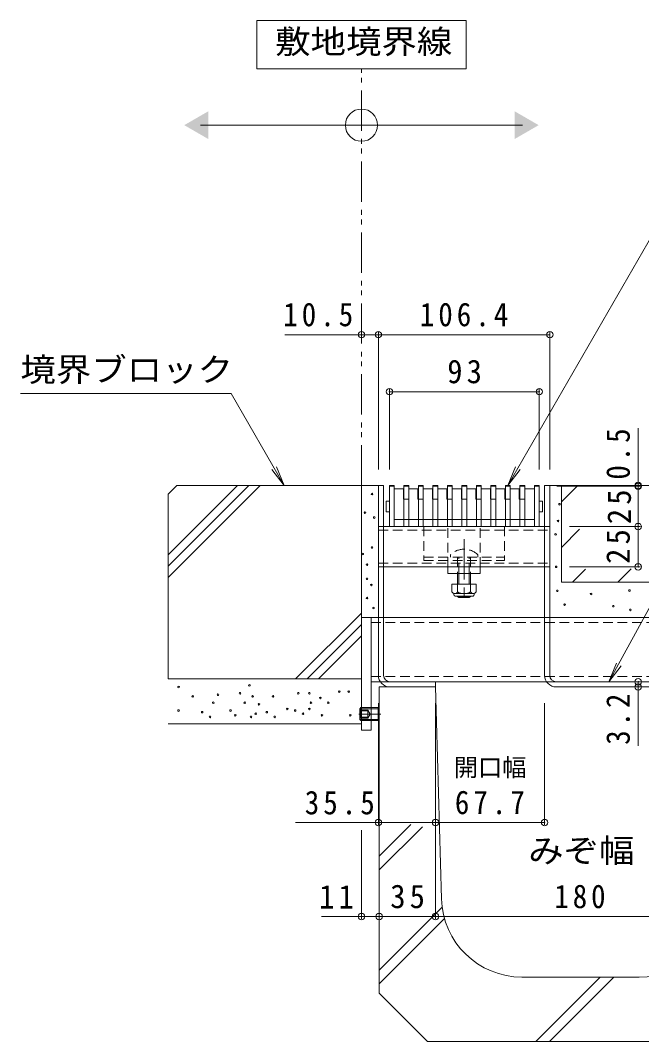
# Model space of a CAD drawing. Units: millimetres at full size, sheet at 1:5; some dimension numbers follow another scale. Extents: x -1763 to 1942, y -1329 to 1372.
# Drawn here: x 527 to 912, y -830 to -196 of the extents above; entities that cross this region are included whole.
import ezdxf
from ezdxf.enums import TextEntityAlignment as Align

# ---------------------------------------------------------------- set-up
doc = ezdxf.new("R2010")
doc.units = ezdxf.units.MM
doc.header["$LTSCALE"] = 5
doc.header["$PDMODE"] = 32
doc.header["$PDSIZE"] = 4
for name, pattern in [('CHAIN1', [8, 5, -1, 1, -1]), ('DASHED1', [1.8, 1.2, -0.6]), ('DOUBLE_CHAIN1', [8.8, 5, -1, 0.6, -0.6, 0.6, -1])]:
    doc.linetypes.add(name, pattern=pattern)
for name, color, linetype, lineweight in [('4-0_OUTLINE-0', 7, 'Continuous', 9), ('4-2_A_避難通路', 3, 'Continuous', 9), ('4-4_0108_天井情報・�', 7, 'Continuous', 9), ('4-5_0055_アルミ建具_', 7, 'Continuous', 9), ('4-E_10ﾎﾞﾙﾄ__2', 7, 'Continuous', 9), ('4-F_10ﾎﾞﾙﾄ__1', 6, 'Continuous', 9)]:
    doc.layers.add(name, color=color, linetype=linetype, lineweight=lineweight)
doc.styles.add('ＭＳ ゴシック', font='')
doc.styles.get('ＭＳ ゴシック').set_extended_font_data('MS Gothic')

msp = doc.modelspace()

# ---------------------------------------------------------------- linework, layer by layer
at = {"layer": '4-0_OUTLINE-0'}
for p, q in [((748.917, -484.969), (752.117, -484.969)), ((748.917, -602.769), (748.917, -484.969)), ((752.117, -602.769), (752.117, -484.969)), ((855.317, -484.969), (852.117, -484.969)), ((852.117, -602.769), (852.117, -484.969)), ((855.317, -602.769), (855.317, -484.969)), ((752.117, -510.469), (852.117, -510.469)), ((752.117, -535.469), (852.117, -535.469)), ((812.117, -539.469), (812.117, -535.469)), ((798.117, -539.469), (798.117, -546.238)), ((798.867, -539.469), (798.867, -546.238)), ((805.367, -546.238), (805.367, -539.469)), ((806.117, -546.238), (806.117, -539.469)), ((798.117, -553.538), (798.117, -553.769)), ((798.867, -554.469), (798.117, -553.769)), ((798.867, -553.538), (798.867, -554.469)), ((798.867, -554.469), (805.367, -554.469)), ((805.367, -554.469), (805.367, -553.538)), ((805.367, -554.469), (806.117, -553.769)), ((738.417, -566.769), (738.417, -636.769)), ((744.417, -566.769), (738.417, -566.769)), ((744.417, -566.769), (748.917, -566.769)), ((744.417, -636.769), (744.417, -566.769)), ((752.117, -566.769), (852.117, -566.769)), ((855.317, -566.769), (1004.417, -566.769)), ((744.417, -606.769), (750.13, -606.769)), ((756.117, -606.769), (853.33, -606.769)), ((784.417, -606.769), (784.417, -609.969)), ((859.317, -606.769), (1004.417, -606.769)), ((756.117, -609.969), (784.417, -609.969)), ((859.317, -609.969), (999.417, -609.969)), ((738.417, -636.769), (744.417, -636.769))]:
    msp.add_line(p, q, dxfattribs=at)
at = {"layer": '4-0_OUTLINE-0', "linetype": 'DASHED1'}
for p, q in [((752.117, -510.469), (748.917, -510.469)), ((748.917, -512.769), (855.317, -512.769)), ((792.117, -535.469), (792.117, -510.469)), ((827.117, -510.469), (827.117, -531.469)), ((852.117, -510.469), (855.317, -510.469)), ((777.117, -529.469), (827.117, -529.469)), ((793.617, -527.999), (793.617, -529.469)), ((798.117, -529.469), (798.117, -539.469)), ((798.867, -539.469), (798.867, -529.469)), ((805.367, -539.469), (805.367, -529.469)), ((806.117, -529.469), (806.117, -539.469)), ((810.617, -527.999), (810.617, -529.469)), ((748.917, -533.169), (855.317, -533.169)), ((752.117, -535.469), (748.917, -535.469)), ((852.117, -535.469), (855.317, -535.469)), ((744.417, -569.969), (1004.417, -569.969)), ((748.917, -566.769), (752.117, -566.769)), ((852.117, -566.769), (855.317, -566.769)), ((744.417, -603.569), (1004.417, -603.569)), ((750.13, -606.769), (756.117, -606.769)), ((853.33, -606.769), (859.317, -606.769))]:
    msp.add_line(p, q, dxfattribs=at)
at = {"layer": '4-0_OUTLINE-0', "linetype": 'CHAIN1'}
msp.add_line((802.117, -518.293), (802.117, -557.591), dxfattribs=at)
at = {"layer": '4-0_OUTLINE-0', "color": 2}
for p, q in [((794.617, -546.238), (794.617, -551.038)), ((794.617, -546.238), (809.617, -546.238)), ((798.117, -546.238), (798.117, -551.038)), ((806.117, -546.238), (806.117, -551.039)), ((809.617, -546.238), (809.617, -551.039)), ((795.767, -552.788), (795.767, -551.948)), ((796.367, -552.038), (807.867, -552.038)), ((807.717, -553.538), (796.517, -553.538)), ((808.467, -552.788), (808.467, -551.948)), ((737.417, -623.469), (738.117, -622.769)), ((737.417, -623.469), (737.417, -630.069)), ((738.417, -623.469), (737.417, -623.469)), ((738.417, -622.769), (738.117, -622.769)), ((744.417, -622.769), (748.717, -622.769)), ((749.417, -623.469), (744.417, -623.469)), ((749.417, -623.469), (748.717, -622.769)), ((748.717, -622.769), (748.717, -630.769)), ((749.417, -623.469), (749.417, -630.069)), ((738.117, -630.769), (737.417, -630.069)), ((738.417, -630.069), (737.417, -630.069)), ((738.417, -630.769), (738.117, -630.769)), ((749.417, -630.069), (744.417, -630.069)), ((744.417, -630.769), (748.717, -630.769)), ((748.717, -630.769), (749.417, -630.069))]:
    msp.add_line(p, q, dxfattribs=at)
at = {"layer": '4-0_OUTLINE-0', "color": 2, "linetype": 'CHAIN1'}
msp.add_line((736.712, -626.769), (750.392, -626.769), dxfattribs=at)
at = {"layer": '4-0_OUTLINE-0', "color": 2, "linetype": 'DASHED1'}
for p, q in [((742.417, -624.269), (737.417, -624.269)), ((742.417, -624.769), (737.417, -624.769)), ((738.117, -622.769), (738.117, -630.769)), ((744.417, -622.769), (738.417, -622.769)), ((738.417, -623.469), (744.417, -623.469)), ((742.417, -624.269), (743.86, -626.769)), ((742.417, -624.269), (742.417, -629.269)), ((742.417, -629.269), (743.86, -626.769)), ((742.417, -628.769), (737.417, -628.769)), ((742.417, -629.269), (737.417, -629.269)), ((744.417, -630.069), (738.417, -630.069)), ((738.417, -630.769), (744.417, -630.769))]:
    msp.add_line(p, q, dxfattribs=at)
at = {"layer": '4-0_OUTLINE-0', "linetype": 'DASHED1'}
for points in [[(777.117, -510.469), (777.117, -531.469), (827.117, -531.469)], [(792.117, -535.469), (812.117, -535.469), (812.117, -510.469)]]:
    msp.add_lwpolyline(points, dxfattribs=at)
at = {"layer": '4-0_OUTLINE-0'}
for points in [[(812.117, -539.469), (792.117, -539.469), (792.117, -535.469)], [(798.117, -553.769), (806.117, -553.769), (806.117, -553.538)]]:
    msp.add_lwpolyline(points, dxfattribs=at)
at = {"layer": '4-0_OUTLINE-0', "linetype": 'DASHED1'}
for start, end in [(90, 135.09947), (44.90053, 90)]:
    msp.add_arc((802.117, -536.469), 12, start, end, dxfattribs=at)
at = {"layer": '4-0_OUTLINE-0', "color": 2}
for centre, radius, start, end in [((796.367, -550.007), 2.031, 210.51486, 329.48549), ((802.117, -543.538), 8.5, 241.92853, 298.07133), ((807.867, -550.007), 2.031, 210.51797, 329.48203), ((796.517, -552.788), 0.75, 180, 270), ((807.717, -552.788), 0.75, 270, 0)]:
    msp.add_arc(centre, radius, start, end, dxfattribs=at)
at = {"layer": '4-0_OUTLINE-0'}
for centre, radius in [((756.117, -602.769), 7.2), ((756.117, -602.769), 4), ((859.317, -602.769), 7.2), ((859.317, -602.769), 4)]:
    msp.add_arc(centre, radius, 180, 270, dxfattribs=at)
at = {"layer": '4-2_A_避難通路'}
for p, q in [((755.817, -510.469), (755.817, -484.969)), ((758.817, -484.969), (755.817, -484.969)), ((758.817, -485.469), (755.817, -485.469)), ((758.817, -510.469), (758.817, -484.969)), ((764.417, -486.969), (758.817, -486.969)), ((764.417, -486.969), (764.417, -493.469)), ((764.817, -510.469), (764.817, -484.969)), ((767.817, -484.969), (764.817, -484.969)), ((767.817, -485.469), (764.817, -485.469)), ((767.817, -510.469), (767.817, -484.969)), ((773.417, -486.969), (767.817, -486.969)), ((773.417, -486.969), (773.417, -493.469)), ((773.817, -510.469), (773.817, -484.969)), ((776.817, -484.969), (773.817, -484.969)), ((776.817, -485.469), (773.817, -485.469)), ((776.817, -510.469), (776.817, -484.969)), ((782.417, -486.969), (776.817, -486.969)), ((782.417, -486.969), (782.417, -493.469)), ((782.817, -510.469), (782.817, -484.969)), ((785.817, -484.969), (782.817, -484.969)), ((785.817, -485.469), (782.817, -485.469)), ((785.817, -510.469), (785.817, -484.969)), ((791.417, -486.969), (785.817, -486.969)), ((791.417, -486.969), (791.417, -493.469)), ((791.817, -510.469), (791.817, -484.969)), ((794.817, -484.969), (791.817, -484.969)), ((794.817, -485.469), (791.817, -485.469)), ((794.817, -510.469), (794.817, -484.969)), ((800.417, -486.969), (794.817, -486.969)), ((800.417, -486.969), (800.417, -493.469)), ((800.817, -510.469), (800.817, -484.969)), ((803.817, -484.969), (800.817, -484.969)), ((803.817, -485.469), (800.817, -485.469)), ((803.817, -510.469), (803.817, -484.969)), ((809.417, -486.969), (803.817, -486.969)), ((809.417, -486.969), (809.417, -493.469)), ((809.817, -510.469), (809.817, -484.969)), ((812.817, -484.969), (809.817, -484.969)), ((812.817, -485.469), (809.817, -485.469)), ((812.817, -510.469), (812.817, -484.969)), ((818.417, -486.969), (812.817, -486.969)), ((818.417, -486.969), (818.417, -493.469)), ((818.817, -510.469), (818.817, -484.969)), ((821.817, -484.969), (818.817, -484.969)), ((821.817, -485.469), (818.817, -485.469)), ((821.817, -510.469), (821.817, -484.969)), ((827.417, -486.969), (821.817, -486.969)), ((827.417, -486.969), (827.417, -493.469)), ((827.817, -510.469), (827.817, -484.969)), ((830.817, -484.969), (827.817, -484.969)), ((830.817, -485.469), (827.817, -485.469)), ((830.817, -510.469), (830.817, -484.969)), ((836.417, -486.969), (830.817, -486.969)), ((836.417, -486.969), (836.417, -493.469)), ((836.817, -510.469), (836.817, -484.969)), ((839.817, -484.969), (836.817, -484.969)), ((839.817, -485.469), (836.817, -485.469)), ((839.817, -510.469), (839.817, -484.969)), ((845.817, -486.969), (839.817, -486.969)), ((845.817, -510.469), (845.817, -484.969)), ((848.817, -485.469), (845.817, -485.469)), ((764.817, -493.469), (764.417, -493.469)), ((773.817, -493.469), (773.417, -493.469)), ((782.817, -493.469), (782.417, -493.469)), ((791.817, -493.469), (791.417, -493.469)), ((800.817, -493.469), (800.417, -493.469)), ((809.817, -493.469), (809.417, -493.469)), ((818.817, -493.469), (818.417, -493.469)), ((827.817, -493.469), (827.417, -493.469)), ((836.817, -493.469), (836.417, -493.469)), ((753.817, -501.119), (753.817, -494.819)), ((753.917, -494.719), (755.817, -494.719)), ((850.717, -494.719), (848.817, -494.719)), ((850.817, -501.119), (850.817, -494.819)), ((753.917, -501.219), (755.817, -501.219)), ((764.817, -505.969), (758.817, -505.969)), ((773.817, -505.969), (767.817, -505.969)), ((782.817, -505.969), (776.817, -505.969)), ((791.817, -505.969), (785.817, -505.969)), ((800.817, -505.969), (794.817, -505.969)), ((809.817, -505.969), (803.817, -505.969)), ((818.817, -505.969), (812.817, -505.969)), ((827.817, -505.969), (821.817, -505.969)), ((836.817, -505.969), (830.817, -505.969)), ((845.817, -505.969), (839.817, -505.969)), ((850.717, -501.219), (848.817, -501.219)), ((758.817, -510.469), (755.817, -510.469)), ((767.817, -510.469), (764.817, -510.469)), ((776.817, -510.469), (773.817, -510.469)), ((785.817, -510.469), (782.817, -510.469)), ((794.817, -510.469), (791.817, -510.469)), ((803.817, -510.469), (800.817, -510.469)), ((812.817, -510.469), (809.817, -510.469)), ((821.817, -510.469), (818.817, -510.469)), ((830.817, -510.469), (827.817, -510.469)), ((839.817, -510.469), (836.817, -510.469)), ((848.817, -510.469), (845.817, -510.469))]:
    msp.add_line(p, q, dxfattribs=at)
at = {"layer": '4-2_A_避難通路', "linetype": 'DASHED1'}
for p, q in [((767.817, -493.469), (764.817, -493.469)), ((776.817, -493.469), (773.817, -493.469)), ((785.817, -493.469), (782.817, -493.469)), ((794.817, -493.469), (791.817, -493.469)), ((803.817, -493.469), (800.817, -493.469)), ((812.817, -493.469), (809.817, -493.469)), ((821.817, -493.469), (818.817, -493.469)), ((830.817, -493.469), (827.817, -493.469)), ((839.817, -493.469), (836.817, -493.469)), ((767.817, -505.969), (764.817, -505.969)), ((776.817, -505.969), (773.817, -505.969)), ((785.817, -505.969), (782.817, -505.969)), ((794.817, -505.969), (791.817, -505.969)), ((803.817, -505.969), (800.817, -505.969)), ((812.817, -505.969), (809.817, -505.969)), ((821.817, -505.969), (818.817, -505.969)), ((830.817, -505.969), (827.817, -505.969)), ((839.817, -505.969), (836.817, -505.969))]:
    msp.add_line(p, q, dxfattribs=at)
at = {"layer": '4-2_A_避難通路'}
msp.add_lwpolyline([(848.817, -510.469), (848.817, -484.969), (845.817, -484.969)], dxfattribs=at)
for centre, start, end in [((753.917, -494.819), 90, 180), ((850.717, -494.819), 0, 90), ((753.917, -501.119), 180, 270), ((850.717, -501.119), 270, 0)]:
    msp.add_arc(centre, 0.1, start, end, dxfattribs=at)
at = {"layer": '4-4_0108_天井情報・�'}
for p, q in [((690.834, -391.399), (855.317, -391.399)), ((748.917, -389.899), (748.917, -474.969)), ((855.317, -389.899), (855.317, -474.969)), ((755.817, -425.254), (755.817, -474.969)), ((755.817, -426.754), (848.817, -426.754)), ((848.817, -425.254), (848.817, -474.969)), ((910.217, -449.32), (910.217, -485.469)), ((911.717, -485.469), (859.617, -485.469)), ((910.217, -485.469), (910.217, -510.469)), ((911.717, -510.469), (867.617, -510.469)), ((910.217, -510.469), (910.217, -535.469)), ((911.717, -535.469), (867.617, -535.469)), ((910.217, -606.769), (910.217, -646.476)), ((748.917, -695.596), (748.917, -619.969)), ((784.417, -753.915), (784.417, -619.969)), ((852.117, -695.596), (852.117, -619.969)), ((784.417, -694.096), (852.117, -694.096)), ((738.417, -753.915), (738.417, -698.743)), ((713.509, -752.415), (738.417, -752.415)), ((738.417, -752.415), (749.417, -752.415)), ((749.417, -752.415), (784.417, -752.415)), ((784.417, -752.415), (964.417, -752.415))]:
    msp.add_line(p, q, dxfattribs=at)
msp.add_lwpolyline([(697.462, -694.096), (748.917, -694.096), (784.417, -694.096)], dxfattribs=at)
for p in [(738.417, -391.399), (748.917, -391.399), (855.317, -391.399), (755.817, -426.754), (848.817, -426.754), (910.217, -484.969), (910.217, -485.469), (910.217, -510.469), (910.217, -535.469), (910.217, -606.769), (910.217, -609.969), (748.917, -694.096), (784.417, -694.096), (852.117, -694.096), (738.417, -752.415), (749.417, -752.415), (784.417, -752.415)]:
    msp.add_point(p, dxfattribs=at)
at = {"layer": '4-5_0055_アルミ建具_', "color": 2, "linetype": 'DOUBLE_CHAIN1'}
msp.add_line((738.417, -484.969), (738.417, -226.427), dxfattribs=at)
at = {"layer": '4-5_0055_アルミ建具_'}
for p, q in [((638.417, -261.405), (838.417, -261.405)), ((891.929, -606.769), (1051.865, -314.685)), ((526.698, -427.801), (657.435, -427.801)), ((690.441, -484.969), (657.435, -427.801)), ((690.441, -484.969), (682.831, -475.052)), ((690.441, -484.969), (685.657, -473.421)), ((829.317, -484.969), (834.101, -473.421)), ((829.317, -484.969), (836.927, -475.052)), ((891.929, -606.769), (896.713, -595.221)), ((891.929, -606.769), (899.539, -596.852))]:
    msp.add_line(p, q, dxfattribs=at)
msp.add_lwpolyline([(673.417, -226.427), (803.417, -226.427), (803.417, -196.427), (673.417, -196.427)], close=True, dxfattribs=at)
msp.add_lwpolyline([(829.317, -484.969), (956.595, -264.517), (1260.032, -264.517)], dxfattribs=at)
msp.add_circle((738.417, -261.405), 10, dxfattribs=at)
for points in [[(643.417, -252.744), (643.417, -270.065), (628.417, -261.405)], [(833.417, -252.744), (833.417, -270.065), (848.417, -261.405)]]:
    msp.add_solid(points, dxfattribs=at)
at = {"layer": '4-E_10ﾎﾞﾙﾄ__2', "color": 2}
for p, q in [((618.417, -490.432), (623.88, -484.969)), ((618.417, -527.948), (661.395, -484.969)), ((618.417, -535.019), (668.466, -484.969)), ((618.417, -542.09), (675.537, -484.969)), ((748.917, -484.969), (623.88, -484.969)), ((862.617, -484.969), (855.317, -484.969)), ((972.617, -484.969), (862.617, -484.969)), ((862.617, -495.116), (872.764, -484.969)), ((862.617, -484.969), (862.617, -544.969)), ((618.417, -490.432), (618.417, -604.969)), ((862.617, -523.401), (873.862, -512.156)), ((869.333, -544.969), (877.453, -536.849)), ((897.617, -544.969), (905.923, -536.664)), ((972.617, -544.969), (862.617, -544.969)), ((697.545, -604.969), (738.417, -564.097)), ((704.616, -604.969), (738.417, -571.168)), ((711.687, -604.969), (738.417, -578.239)), ((618.417, -632.747), (738.417, -632.747))]:
    msp.add_line(p, q, dxfattribs=at)
msp.add_lwpolyline([(618.417, -604.969), (738.417, -604.969), (738.417, -484.969)], dxfattribs=at)
at = {"layer": '4-E_10ﾎﾞﾙﾄ__2'}
for centre in [(744.998, -490.275), (861.348, -496.588), (740.578, -501.769), (746.324, -504.863), (860.451, -506.974), (858.903, -515.298), (744.998, -523.429), (739.251, -527.408), (741.904, -534.038), (859.29, -535.43), (741.904, -542.88), (744.596, -546.671), (860.064, -550.335), (904.779, -550.141), (741.904, -554.815), (880.97, -552.27), (745.882, -561.004), (864.516, -558.852), (894.714, -559.82), (905.36, -562.143), (624.862, -609.932), (649.319, -614.824), (663.015, -613.845), (668.884, -608.954), (699.211, -613.845), (706.059, -613.845), (724.646, -612.867), (730.515, -612.867), (633.666, -615.802), (646.384, -619.715), (665.949, -619.715), (670.841, -615.802), (674.754, -620.693), (683.558, -615.802), (707.037, -619.715), (712.906, -616.78), (717.798, -619.715), (624.862, -624.606), (639.536, -625.585), (657.145, -624.606), (660.08, -627.541), (672.797, -626.563), (679.645, -625.585), (692.363, -623.628), (697.254, -624.606), (702.145, -626.563), (706.059, -623.628), (713.885, -627.541), (731.494, -627.541), (644.427, -628.519), (669.862, -628.519), (684.537, -628.519)]:
    msp.add_circle(centre, 0.5, dxfattribs=at)
at = {"layer": '4-F_10ﾎﾞﾙﾄ__1'}
for p, q in [((749.417, -609.969), (749.417, -799.969)), ((784.417, -609.969), (749.417, -609.969)), ((788.067, -741.358), (784.417, -609.969)), ((749.417, -715.019), (769.057, -695.379)), ((749.417, -723.519), (776.218, -696.718)), ((749.417, -785.73), (788.496, -746.651)), ((749.417, -794.23), (789.965, -753.682)), ((910.787, -789.969), (838.047, -789.969)), ((846.599, -829.969), (886.599, -789.969)), ((855.099, -829.969), (895.099, -789.969)), ((779.417, -829.969), (749.417, -799.969)), ((779.417, -829.969), (969.417, -829.969))]:
    msp.add_line(p, q, dxfattribs=at)
for centre, start, end in [((838.047, -739.969), 181.59114, 270), ((910.787, -739.969), 270, 358.40886)]:
    msp.add_arc(centre, 50, start, end, dxfattribs=at)

# ---------------------------------------------------------------- texts
at = {"layer": '4-4_0108_天井情報・�', "color": 2, "style": 'ＭＳ ゴシック'}
msp.add_text('開口幅', height=11, dxfattribs=at).set_placement((795.767, -668.668), align=Align.BOTTOM_LEFT)
at = {"layer": '4-4_0108_天井情報・�', "color": 2, "style": 'ＭＳ ゴシック', "width": 1.1}
msp.add_text('みぞ幅', height=14.66, dxfattribs=at).set_placement((841.917, -723.276), align=Align.BOTTOM_LEFT)
at = {"layer": '4-4_0108_天井情報・�', "color": 2, "char_height": 14.66, "attachment_point": 7, "style": 'ＭＳ ゴシック'}
for s, insert in [('\\T1.28;\\W0.9;10.5', (689.847, -386.399)), ('\\T1.28;\\W0.9;106.4', (774.617, -386.399)), ('\\T1.27;\\W0.95;93', (791.692, -421.754)), ('\\T1.28;\\W0.9;35.5', (703.225, -689.225)), ('\\T1.28;\\W0.9;67.7', (796.392, -689.096)), ('\\T1.27;\\W0.95;11', (712.159, -747.415)), ('\\T1.27;\\W0.95;35', (756.292, -747.415)), ('\\T1.27;\\W0.9;180', (858.167, -747.415))]:
    msp.add_mtext(s, dxfattribs=dict(at, insert=insert))
at = {"layer": '4-4_0108_天井情報・�', "color": 2, "char_height": 14.66, "attachment_point": 7, "rotation": 90, "style": 'ＭＳ ゴシック'}
for s, insert in [('\\T1.27;\\W0.9;0.5', (905.217, -481.324)), ('\\T1.27;\\W0.95;25', (905.923, -508.959)), ('\\T1.27;\\W0.95;25', (905.217, -533.594)), ('\\T1.27;\\W0.9;3.2', (905.217, -645.859))]:
    msp.add_mtext(s, dxfattribs=dict(at, insert=insert))
at = {"layer": '4-5_0055_アルミ建具_', "color": 2, "style": 'ＭＳ ゴシック', "width": 1.1}
for s, p in [('敷地境界線', (684.839, -221.327)), ('境界ブロック', (526.698, -424.801))]:
    msp.add_text(s, height=14.66, dxfattribs=at).set_placement(p, align=Align.BOTTOM_LEFT)

doc.saveas('drawing.dxf')
